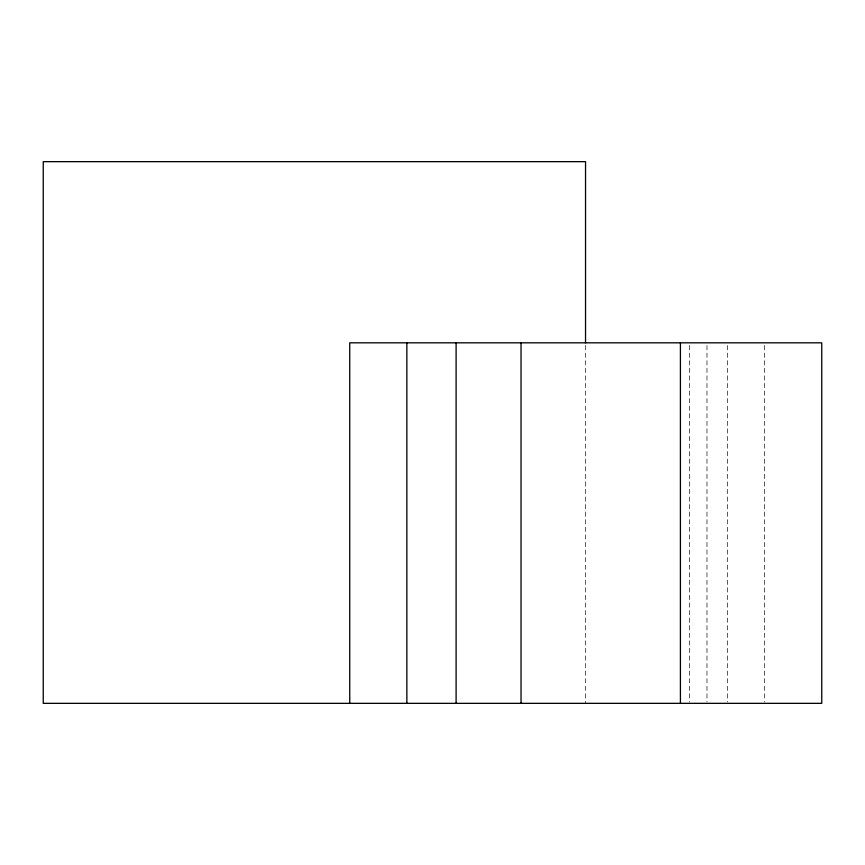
<?xml version="1.0" encoding="UTF-8"?>
<svg xmlns="http://www.w3.org/2000/svg" width="865" height="865" viewBox="0 0 865 865"><rect width="100%" height="100%" fill="white"/><g stroke="black" fill="none" stroke-linecap="round" stroke-linejoin="round"><path stroke-width="0.65" stroke-dasharray="4.33 3.24" d="M764.671 345.524L764.671 701.991M727.324 345.524L727.324 701.991M706.975 345.524L706.975 701.991M689.459 345.524L689.459 701.991M585.54 345.524L585.54 703.342"/><path stroke-width="1.3" d="M680.42 342.821L680.42 703.342M585.54 342.821L585.54 161.658L43.25 161.658L43.25 703.342L821.75 703.342L821.75 342.821L349.741 342.821L349.741 703.342M521.033 342.821L521.033 703.342M456.104 342.821L456.104 703.342M406.864 342.821L406.864 703.342"/></g></svg>
